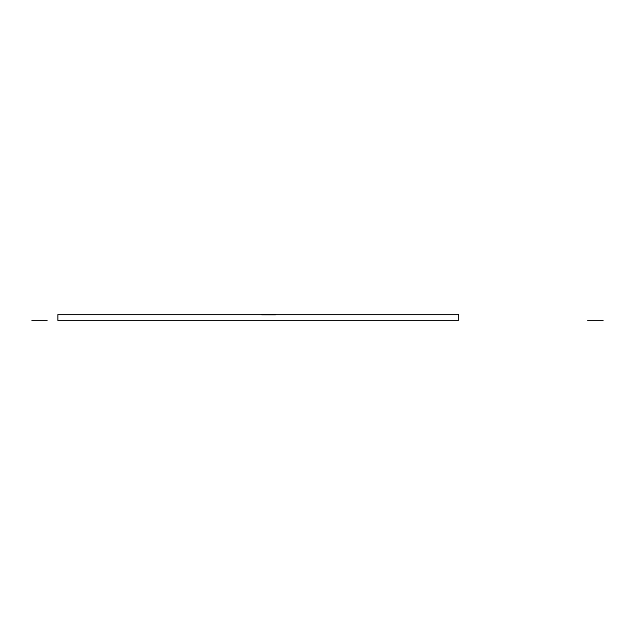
<?xml version="1.0" encoding="UTF-8"?>
<svg xmlns="http://www.w3.org/2000/svg" width="635" height="635" viewBox="0 0 635 635"><rect width="100%" height="100%" fill="white"/><g stroke="black" fill="none" stroke-linecap="round" stroke-linejoin="round"><path stroke-width="0.95" d="M261.747 314.642L275.606 314.658M31.75 320.5L47.284 320.5M587.431 320.5L603.25 320.5M458.533 314.539L57.769 314.539L57.769 320.5L458.533 320.5L458.533 314.539"/></g></svg>
